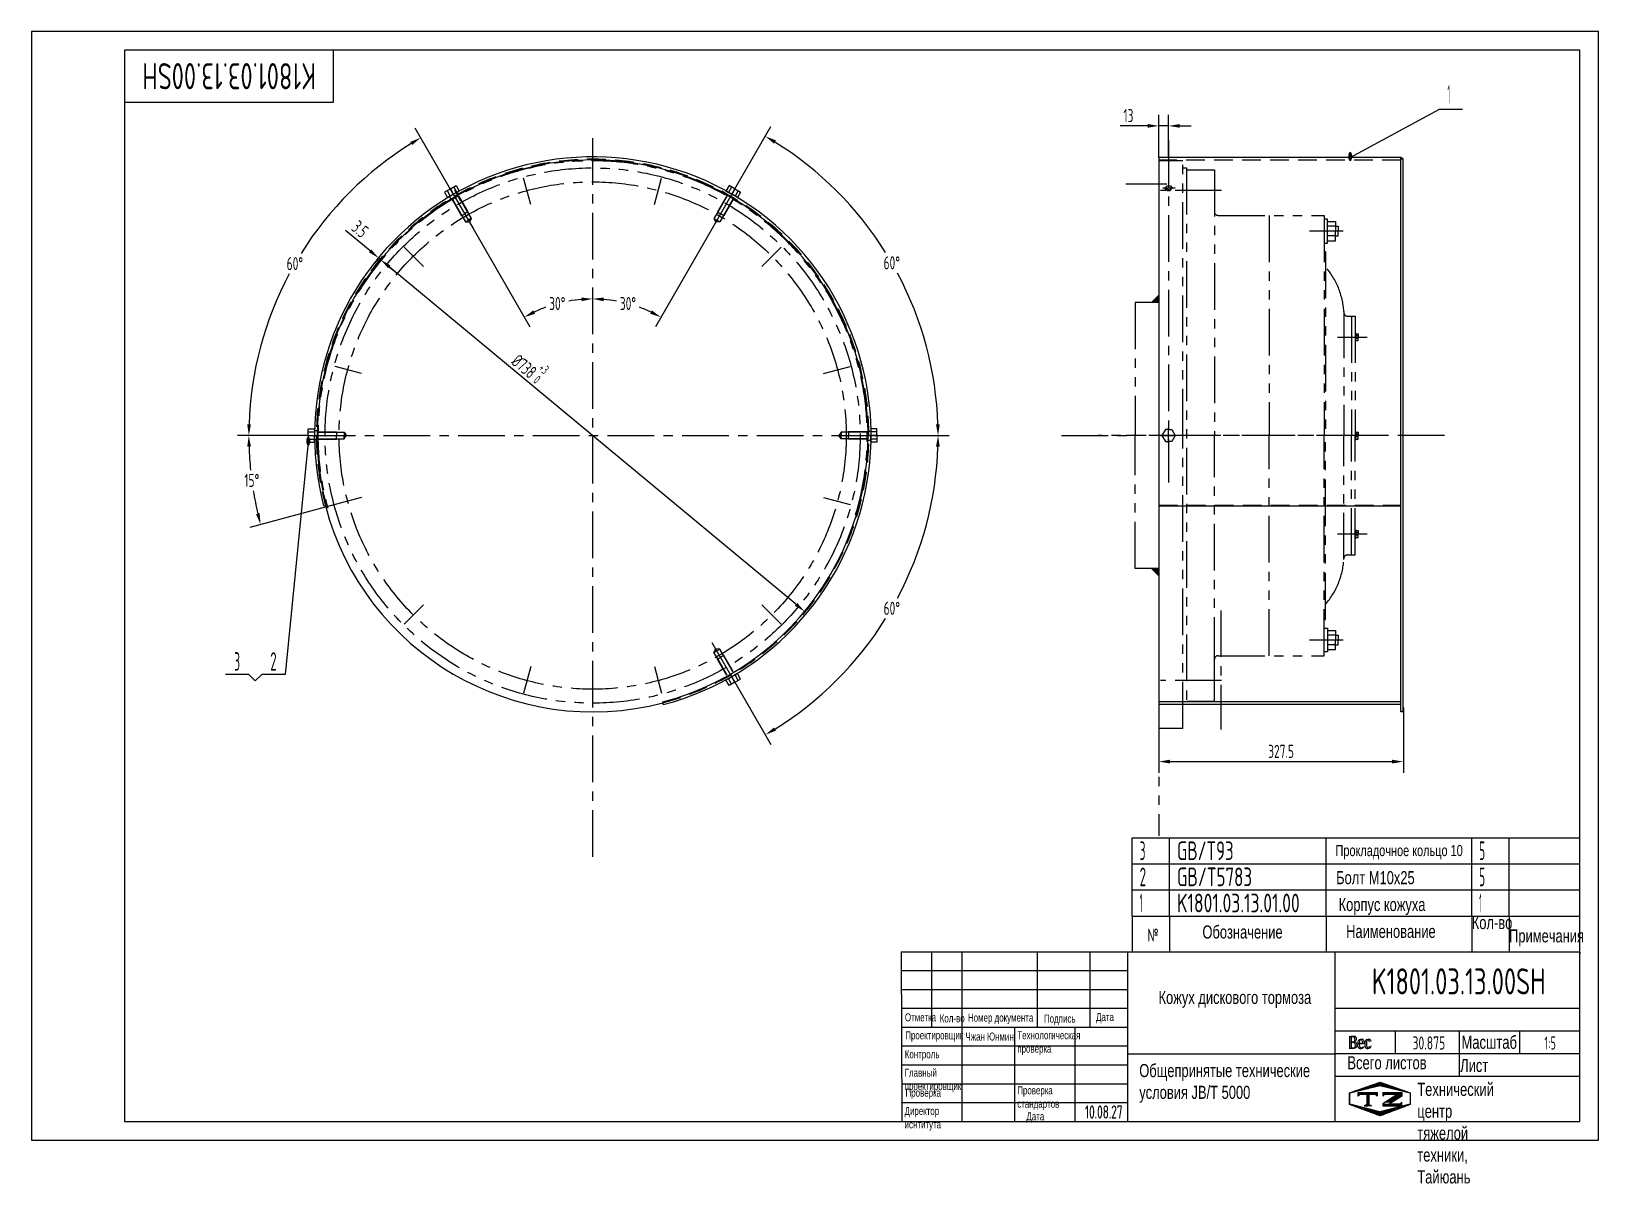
# Model space of a CAD drawing. Header units: millimetres. Extents: x 0 to 2100, y -58 to 1485.
import ezdxf
from ezdxf.enums import TextEntityAlignment as Align

# ---------------------------------------------------------------- set-up
doc = ezdxf.new("R2010")
doc.units = ezdxf.units.MM
doc.header["$LTSCALE"] = 50
for name, pattern in [('F', [0.75, 0.5, -0.25]), ('G', [2, 1.25, -0.25, 0.25, -0.25]), ('K', [2.5, 1.25, -0.25, 0.25, -0.25, 0.25, -0.25])]:
    doc.linetypes.add(name, pattern=pattern)
for name, color, linetype in [('01', 7, 'Continuous'), ('02', 1, 'Continuous'), ('04', 2, 'F'), ('05', 142, 'G'), ('07', 6, 'K'), ('08', 1, 'Continuous'), ('11', 3, 'Continuous'), ('THICK', 7, 'Continuous')]:
    doc.layers.add(name, color=color, linetype=linetype)
doc.styles.get("Standard").update_dxf_attribs({"font": 'isocp', "width": 0.707, "bigfont": 'intecad.shx'})
doc.dimstyles.new('INTE', dxfattribs={"dimscale": 5, "dimtxt": 3.5, "dimasz": 3, "dimexe": 3, "dimexo": 0, "dimgap": 1, "dimtad": 1, "dimdec": 1, "dimdsep": 46, "dimtxsty": 'Standard', "dimcen": 0, "dimclrd": 1, "dimclre": 1, "dimclrt": 3, "dimaunit": 1, "dimadec": 0, "dimazin": 0, "dimtfac": 1, "dimtmove": 0, "dimatfit": 0, "dimfxl": 1, "dimarcsym": 0})
doc.dimstyles.new('INTE$2', dxfattribs={"dimscale": 5, "dimtxt": 3.5, "dimasz": 3, "dimexe": 3, "dimexo": 0, "dimgap": 1, "dimtad": 1, "dimtih": 1, "dimtoh": 1, "dimdec": 1, "dimdsep": 46, "dimtxsty": 'Standard', "dimcen": 0, "dimclrd": 1, "dimclre": 1, "dimclrt": 3, "dimaunit": 1, "dimadec": 0, "dimazin": 0, "dimtfac": 1, "dimtmove": 0, "dimatfit": 0, "dimfxl": 1, "dimarcsym": 0})

# ---------------------------------------------------------------- blocks, each defined once
blk = doc.blocks.new('*D1')
at = {"layer": '08', "color": 1, "lineweight": -2}
blk.add_line((1024.5, 717.6), (479.6, 1169.6), dxfattribs=at)
at = {"layer": '08', "color": 1}
for points in [[(481.2, 1171.5), (478, 1167.7), (468.1, 1179.2)], [(1026.1, 719.5), (1022.9, 715.6), (1036.1, 708)]]:
    blk.add_solid(points, dxfattribs=at)
at = {"layer": 'Defpoints', "color": 0}
for p in [(468.1, 1179.2), (1036.1, 708)]:
    blk.add_point(p, dxfattribs=at)
at = {"layer": '08', "color": 3, "insert": (668.3, 1037.3), "char_height": 17.5, "attachment_point": 5, "rotation": 320.3209}
blk.add_mtext('%%c738{\\C3;\\H0.7x;\\S+3^  0;}', dxfattribs=at)
blk = doc.blocks.new('*D2')
at = {"layer": '08', "color": 1, "lineweight": -2}
for p, q in [((453.8, 1191), (420.9, 1218.4)), ((465.4, 1181.4), (455.8, 1169.9)), ((468.1, 1179.2), (458.5, 1167.7)), ((468.1, 1179.2), (465.4, 1181.4)), ((479.6, 1169.6), (491.2, 1160))]:
    blk.add_line(p, q, dxfattribs=at)
at = {"layer": '08', "color": 1}
for points in [[(455.4, 1192.9), (452.2, 1189.1), (465.4, 1181.4)], [(481.2, 1171.5), (478, 1167.7), (468.1, 1179.2)]]:
    blk.add_solid(points, dxfattribs=at)
at = {"layer": 'Defpoints', "color": 0}
for p in [(465.4, 1181.4), (465.4, 1181.4), (468.1, 1179.2)]:
    blk.add_point(p, dxfattribs=at)
at = {"layer": '08', "color": 3, "insert": (440.4, 1220.1), "char_height": 17.5, "attachment_point": 5, "rotation": 320.3209}
blk.add_mtext('3.5', dxfattribs=at)
blk = doc.blocks.new('*U6')
at = {"layer": '01'}
for p, q in [((-8.4, 0), (-8.4, 8.9)), ((-8.4, 8.9), (0, 8.9)), ((-8.4, 5), (0, 5)), ((0, 8.9), (0, 0)), ((0, -8.9), (0, 0)), ((-8.4, 0), (-8.4, -8.9)), ((-8.4, -5), (0, -5)), ((-8.4, -8.9), (0, -8.9))]:
    blk.add_line(p, q, dxfattribs=at)
at = {"layer": '05'}
blk.add_line((-9.5, 0), (1.1, 0), dxfattribs=at)
blk = doc.blocks.new('*U7')
at = {"layer": '01'}
for p, q in [((-8.4, 0), (-8.4, 8.9)), ((-8.4, 8.9), (0, 8.9)), ((-8.4, 5), (0, 5)), ((0, 8.9), (0, 0)), ((0, -8.9), (0, 0)), ((-8.4, 0), (-8.4, -8.9)), ((-8.4, -5), (0, -5)), ((-8.4, -8.9), (0, -8.9))]:
    blk.add_line(p, q, dxfattribs=at)
at = {"layer": '05'}
blk.add_line((-9.5, 0), (1.1, 0), dxfattribs=at)
blk = doc.blocks.new('*D8')
at = {"layer": '08', "color": 1, "lineweight": -2}
for p, q in [((564.8, 1267.8), (514.2, 1355.5)), ((372, 943.6), (276.4, 943.6))]:
    blk.add_line(p, q, dxfattribs=at)
for start, end in [(121.866, 148.0045), (151.9561, 178.134)]:
    blk.add_arc((752, 943.6), 460.6, start, end, dxfattribs=at)
at = {"layer": '08', "color": 1}
for points in [[(507.6, 1336.9), (510.2, 1332.7), (521.7, 1342.5)], [(294.2, 958.6), (289.2, 958.7), (291.4, 943.6)]]:
    blk.add_solid(points, dxfattribs=at)
at = {"layer": 'Defpoints', "color": 0}
for p in [(564.8, 1267.8), (399.2, 1239.7), (591.8, 1221.1), (372, 943.6), (1132, 943.6)]:
    blk.add_point(p, dxfattribs=at)
at = {"layer": '08', "color": 3, "insert": (353.1, 1173.9), "char_height": 17.5, "attachment_point": 5}
blk.add_mtext('60°', dxfattribs=at)
blk = doc.blocks.new('*D9')
at = {"layer": '08', "color": 1, "lineweight": -2}
for p, q in [((939.2, 1267.8), (991, 1357.4)), ((1132, 943.6), (1229.9, 943.6))]:
    blk.add_line(p, q, dxfattribs=at)
for start, end in [(31.9857, 58.1431), (1.8569, 28.0533)]:
    blk.add_arc((752, 943.6), 462.9, start, end, dxfattribs=at)
at = {"layer": '08', "color": 1}
for points in [[(995, 1334.6), (997.6, 1338.9), (983.5, 1344.5)], [(1217.1, 958.7), (1212.1, 958.6), (1214.9, 943.6)]]:
    blk.add_solid(points, dxfattribs=at)
at = {"layer": 'Defpoints', "color": 0}
for p in [(939.2, 1267.8), (912.2, 1221.1), (1187, 1101.9), (372, 943.6), (1132, 943.6)]:
    blk.add_point(p, dxfattribs=at)
at = {"layer": '08', "color": 3, "insert": (1152.9, 1175), "char_height": 17.5, "attachment_point": 5}
blk.add_mtext('60°', dxfattribs=at)
blk = doc.blocks.new('*D10')
at = {"layer": '08', "color": 1, "lineweight": -2}
for p, q in [((372, 943.6), (276.4, 943.6)), ((407.1, 851.2), (292.6, 820.5))]:
    blk.add_line(p, q, dxfattribs=at)
for start, end in [(181.866, 185.778), (189.2288, 193.134)]:
    blk.add_arc((752, 943.6), 460.6, start, end, dxfattribs=at)
at = {"layer": '08', "color": 1}
for points in [[(289.2, 928.6), (294.2, 928.7), (291.4, 943.6)], [(305.9, 839.6), (301.1, 838.3), (307.1, 824.4)]]:
    blk.add_solid(points, dxfattribs=at)
at = {"layer": 'Defpoints', "color": 0}
for p in [(372, 943.6), (1132, 943.6), (293.2, 903.5), (407.1, 851.2), (442.5, 860.7)]:
    blk.add_point(p, dxfattribs=at)
at = {"layer": '08', "color": 3, "insert": (295.4, 883.5), "char_height": 17.5, "attachment_point": 5}
blk.add_mtext('15°', dxfattribs=at)
blk = doc.blocks.new('*D11')
at = {"layer": '08', "color": 1, "lineweight": -2}
for p, q in [((1510.8, 828.5), (1510.8, 491.9)), ((1838.3, 579.2), (1838.3, 491.9)), ((1525.8, 506.9), (1823.3, 506.9))]:
    blk.add_line(p, q, dxfattribs=at)
at = {"layer": '08', "color": 1}
for points in [[(1525.8, 509.4), (1525.8, 504.4), (1510.8, 506.9)], [(1823.3, 509.4), (1823.3, 504.4), (1838.3, 506.9)]]:
    blk.add_solid(points, dxfattribs=at)
at = {"layer": 'Defpoints', "color": 0}
for p in [(1510.8, 828.5), (1838.3, 579.2), (1838.3, 506.9)]:
    blk.add_point(p, dxfattribs=at)
at = {"layer": '08', "color": 3, "insert": (1674.5, 520.6), "char_height": 17.5, "attachment_point": 5}
blk.add_mtext('327.5', dxfattribs=at)
blk = doc.blocks.new('*D12')
at = {"layer": '08', "color": 1, "lineweight": -2}
for p, q in [((1510.8, 1316.1), (1510.8, 1373.4)), ((1523.8, 1316.1), (1523.8, 1373.4)), ((1495.8, 1358.4), (1459.1, 1358.4)), ((1523.8, 1358.4), (1510.8, 1358.4)), ((1538.8, 1358.4), (1553.8, 1358.4))]:
    blk.add_line(p, q, dxfattribs=at)
at = {"layer": '08', "color": 1}
for points in [[(1495.8, 1360.9), (1495.8, 1355.9), (1510.8, 1358.4)], [(1538.8, 1360.9), (1538.8, 1355.9), (1523.8, 1358.4)]]:
    blk.add_solid(points, dxfattribs=at)
at = {"layer": 'Defpoints', "color": 0}
for p in [(1510.8, 1358.4), (1510.8, 1316.1), (1523.8, 1316.1)]:
    blk.add_point(p, dxfattribs=at)
at = {"layer": '08', "color": 3, "insert": (1470, 1372.2), "char_height": 17.5, "attachment_point": 5}
blk.add_mtext('13', dxfattribs=at)
blk = doc.blocks.new('*U13')
at = {"layer": '01'}
for p, q in [((0, 8.9), (-8, 4.3)), ((-8, 4.3), (-8, 0)), ((-8, -4.3), (-8, 0)), ((8, 4.3), (0, 8.9)), ((8, 0), (8, 4.3)), ((8, 0), (8, -4.3)), ((0, -8.9), (-8, -4.3)), ((8, -4.3), (0, -8.9))]:
    blk.add_line(p, q, dxfattribs=at)
at = {"layer": '05'}
for p, q in [((-9.7, 0), (10.5, 0)), ((0, 10.5), (0, -10.1))]:
    blk.add_line(p, q, dxfattribs=at)
blk = doc.blocks.new('W')
at = {"layer": '04', "color": 2, "linetype": 'F'}
for p, q in [((303.7, 849.3), (328.7, 849.3)), ((303.7, 839.3), (328.7, 839.3))]:
    blk.add_line(p, q, dxfattribs=at)
at = {"layer": '04'}
for p, q in [((303.7, 848.8), (328.7, 848.8)), ((328.7, 849.3), (328.7, 844.3)), ((328.7, 848.8), (338.7, 848.8)), ((328.7, 839.3), (328.7, 844.3)), ((338.7, 848.8), (341.6, 844.3)), ((338.7, 848.8), (338.7, 844.3)), ((338.7, 839.9), (338.7, 844.3)), ((338.7, 839.9), (341.6, 844.3)), ((303.7, 839.9), (328.7, 839.9)), ((328.7, 839.9), (338.7, 839.9))]:
    blk.add_line(p, q, dxfattribs=at)
blk = doc.blocks.new('*D15')
at = {"layer": '08', "color": 1, "lineweight": -2}
for p, q in [((1132, 943.6), (1229.9, 943.6)), ((939.2, 619.4), (991, 529.8))]:
    blk.add_line(p, q, dxfattribs=at)
for start, end in [(331.9467, 358.1431), (301.8569, 328.0143)]:
    blk.add_arc((752, 943.6), 462.9, start, end, dxfattribs=at)
at = {"layer": '08', "color": 1}
for points in [[(1212.1, 928.7), (1217.1, 928.6), (1214.9, 943.6)], [(997.6, 548.3), (995, 552.6), (983.5, 542.8)]]:
    blk.add_solid(points, dxfattribs=at)
at = {"layer": 'Defpoints', "color": 0}
for p in [(372, 943.6), (1132, 943.6), (912.2, 666.1), (1106.6, 646.1), (939.2, 619.4)]:
    blk.add_point(p, dxfattribs=at)
at = {"layer": '08', "color": 3, "insert": (1152.9, 712.2), "char_height": 17.5, "attachment_point": 5}
blk.add_mtext('60°', dxfattribs=at)
blk = doc.blocks.new('*D16')
at = {"layer": '08', "color": 1, "lineweight": -2}
blk.add_line((912.2, 1221.1), (836.1, 1089.1), dxfattribs=at)
for start, end in [(79.9766, 85.3035), (64.6965, 69.9044)]:
    blk.add_arc((752, 943.6), 183, start, end, dxfattribs=at)
at = {"layer": '08', "color": 1}
for points in [[(766.9, 1123.5), (767.1, 1128.5), (752, 1126.7)], [(831.4, 1111.3), (829.1, 1106.9), (843.6, 1102.1)]]:
    blk.add_solid(points, dxfattribs=at)
at = {"layer": 'Defpoints', "color": 0}
for p in [(752, 1341.8), (939.2, 1267.8), (912.2, 1221.1), (814.6, 1115.6), (752, 372.2)]:
    blk.add_point(p, dxfattribs=at)
at = {"layer": '08', "color": 3, "insert": (799.4, 1120.4), "char_height": 17.5, "attachment_point": 5}
blk.add_mtext('30°', dxfattribs=at)
blk = doc.blocks.new('*D17')
at = {"layer": '08', "color": 1, "lineweight": -2}
blk.add_line((591.8, 1221.1), (668, 1089.1), dxfattribs=at)
for start, end in [(110.0956, 115.3035), (94.6965, 100.0234)]:
    blk.add_arc((752, 943.6), 183, start, end, dxfattribs=at)
at = {"layer": '08', "color": 1}
for points in [[(736.9, 1128.5), (737.2, 1123.5), (752, 1126.7)], [(675, 1106.9), (672.6, 1111.3), (660.5, 1102.1)]]:
    blk.add_solid(points, dxfattribs=at)
at = {"layer": 'Defpoints', "color": 0}
for p in [(752, 1341.8), (564.8, 1267.8), (591.8, 1221.1), (720.3, 1123.9), (752, 372.2)]:
    blk.add_point(p, dxfattribs=at)
at = {"layer": '08', "color": 3, "insert": (704.7, 1120.4), "char_height": 17.5, "attachment_point": 5}
blk.add_mtext('30°', dxfattribs=at)
blk = doc.blocks.new('*U30', base_point=(251.96, 168.31))
at = {"layer": '01'}
for p, q in [((251.96, 168.31), (251.96, 182.31)), ((195.96, 168.31), (251.96, 168.31))]:
    blk.add_line(p, q, dxfattribs=at)
blk = doc.blocks.new('*U31')
at = {"layer": '04'}
blk.add_blockref('*U30', (0, 0), dxfattribs=at)
blk = doc.blocks.new('*U32')
at = {"layer": '01'}
for points in [[(415, 292), (25, 292)], [(25, 292), (25, 5)], [(415, 5), (415, 292)], [(25, 5), (415, 5)]]:
    blk.add_lwpolyline(points, dxfattribs=at)
at = {"layer": '02'}
for points in [[(420, 297), (0, 297)], [(0, 297), (0, 0)], [(420, 0), (420, 297)], [(0, 0), (420, 0)]]:
    blk.add_lwpolyline(points, dxfattribs=at)
blk = doc.blocks.new('*U35')
at = {"layer": '01'}
for p, q in [((0, -35), (0, 0)), ((600, -35), (600, 0))]:
    blk.add_line(p, q, dxfattribs=at)
at = {"layer": '02'}
for p, q in [((0, 0), (50, 0)), ((50, -35), (50, 0)), ((50, 0), (260, 0)), ((260, -35), (260, 0)), ((260, 0), (455, 0)), ((455, -35), (455, 0)), ((455, 0), (505, 0)), ((505, -35), (505, 0)), ((505, 0), (600, 0))]:
    blk.add_line(p, q, dxfattribs=at)
blk = doc.blocks.new('*U36')
at = {"layer": '01'}
for p, q in [((0, -35), (0, 0)), ((600, -35), (600, 0))]:
    blk.add_line(p, q, dxfattribs=at)
at = {"layer": '02'}
for p, q in [((0, 0), (50, 0)), ((50, -35), (50, 0)), ((50, 0), (260, 0)), ((260, -35), (260, 0)), ((260, 0), (455, 0)), ((455, -35), (455, 0)), ((455, 0), (505, 0)), ((505, -35), (505, 0)), ((505, 0), (600, 0))]:
    blk.add_line(p, q, dxfattribs=at)
blk = doc.blocks.new('*U37')
at = {"layer": '01'}
for p, q in [((0, -35), (0, 0)), ((0, 0), (50, 0)), ((50, 0), (260, 0)), ((260, 0), (455, 0)), ((455, 0), (505, 0)), ((505, 0), (600, 0)), ((600, -35), (600, 0))]:
    blk.add_line(p, q, dxfattribs=at)
at = {"layer": '02'}
for p, q in [((50, -35), (50, 0)), ((260, -35), (260, 0)), ((455, -35), (455, 0)), ((505, -35), (505, 0))]:
    blk.add_line(p, q, dxfattribs=at)
blk = doc.blocks.new('*X41')
at = {"color": 0}
for p, q in [((127.06, 7.8), (132.06, 7.8)), ((127.06, 7.5), (132.06, 7.5)), ((127.06, 7.2), (127.32, 7.2)), ((127.84, 5.4), (129.64, 5.4)), ((128.3, 5.7), (130.1, 5.7)), ((128.77, 6), (130.57, 6)), ((129.23, 6.3), (131.04, 6.3)), ((129.7, 6.6), (131.51, 6.6)), ((130.16, 6.9), (131.98, 6.9)), ((130.62, 7.2), (132.06, 7.2))]:
    blk.add_line(p, q, dxfattribs=at)
blk = doc.blocks.new('*X42')
at = {"color": 0}
for p, q in [((127.06, 4.8), (132.06, 4.8)), ((127.06, 4.5), (132.06, 4.5)), ((131.84, 5.1), (132.06, 5.1))]:
    blk.add_line(p, q, dxfattribs=at)
blk = doc.blocks.new('*X40')
at = {"color": 0}
for p, q in [((122.34, 4.5), (123.72, 4.5)), ((122.82, 4.8), (123.24, 4.8))]:
    blk.add_line(p, q, dxfattribs=at)
blk = doc.blocks.new('*X39')
at = {"color": 0}
for p, q in [((120.53, 7.8), (125.53, 7.8)), ((120.53, 7.5), (125.53, 7.5)), ((120.53, 7.2), (120.79, 7.2)), ((125.27, 7.2), (125.53, 7.2))]:
    blk.add_line(p, q, dxfattribs=at)
blk = doc.blocks.new('*X38')
at = {"color": 0}
for p, q in [((119.8, 8.4), (120.72, 8.4)), ((120.66, 8.7), (121.92, 8.7)), ((121.52, 9), (123.12, 9)), ((122.38, 9.3), (124.32, 9.3)), ((123.24, 9.6), (125.52, 9.6)), ((124.1, 9.9), (128.52, 9.9)), ((124.97, 10.2), (127.67, 10.2)), ((125.83, 10.5), (126.82, 10.5)), ((127.02, 9.6), (129.37, 9.6)), ((128.22, 9.3), (130.22, 9.3)), ((129.42, 9), (131.07, 9)), ((130.62, 8.7), (131.92, 8.7)), ((131.82, 8.4), (132.77, 8.4)), ((118.22, 7.8), (118.32, 7.8)), ((118.22, 7.5), (118.27, 7.5)), ((118.22, 7.2), (118.27, 7.2)), ((118.22, 6.9), (118.27, 6.9)), ((118.22, 6.6), (118.27, 6.6)), ((118.22, 6.3), (118.27, 6.3)), ((118.22, 6), (118.27, 6)), ((118.22, 5.7), (118.27, 5.7)), ((118.22, 5.4), (118.27, 5.4)), ((118.22, 5.1), (118.27, 5.1)), ((118.22, 4.8), (118.27, 4.8)), ((118.79, 4.5), (119.42, 4.5)), ((118.94, 8.1), (119.52, 8.1)), ((119.61, 4.2), (120.62, 4.2)), ((131.92, 4.2), (132.95, 4.2)), ((133.02, 8.1), (133.62, 8.1)), ((133.12, 4.5), (133.76, 4.5)), ((134.22, 7.8), (134.32, 7.8)), ((134.27, 7.5), (134.32, 7.5)), ((134.27, 7.2), (134.32, 7.2)), ((134.27, 6.9), (134.32, 6.9)), ((134.27, 6.6), (134.32, 6.6)), ((134.27, 6.3), (134.32, 6.3)), ((134.27, 6), (134.32, 6)), ((134.27, 5.7), (134.32, 5.7)), ((134.27, 5.4), (134.32, 5.4)), ((134.27, 5.1), (134.32, 5.1)), ((134.27, 4.8), (134.32, 4.8)), ((120.43, 3.9), (121.82, 3.9)), ((121.26, 3.6), (123.02, 3.6)), ((122.08, 3.3), (124.22, 3.3)), ((122.91, 3), (125.42, 3)), ((123.73, 2.7), (128.89, 2.7)), ((124.55, 2.4), (128.07, 2.4)), ((125.38, 2.1), (127.26, 2.1)), ((126.2, 1.8), (126.45, 1.8)), ((127.12, 3), (129.7, 3)), ((128.32, 3.3), (130.51, 3.3)), ((129.52, 3.6), (131.32, 3.6)), ((130.72, 3.9), (132.14, 3.9))]:
    blk.add_line(p, q, dxfattribs=at)

msp = doc.modelspace()

# ---------------------------------------------------------------- hatches: boundary and pattern name
at = {"layer": '01'}
msp.add_hatch(color=256, dxfattribs=at).paths.add_polyline_path([(1834.78, 1316.07), (1838.28, 1313.62), (1834.78, 1313.62)])
at = {"layer": '07', "linetype": 'K'}
for points in [[(1510.78, 1131.69), (1501.03, 1121.62), (1510.78, 1121.62)], [(1510.78, 755.54), (1501.03, 765.62), (1510.78, 765.62)]]:
    msp.add_hatch(color=6, dxfattribs=at).paths.add_polyline_path(points)

# ---------------------------------------------------------------- linework, layer by layer
msp.add_arc((752.31, 944.03), 372.85, 284.67404, 194.69321)
at = {"layer": '01'}
for p, q in [((1834.78, 1316.07), (1510.78, 1316.07)), ((1510.78, 1316.07), (1510.78, 583.34)), ((1834.78, 573.62), (1834.78, 1316.07)), ((1838.28, 1313.62), (1834.78, 1316.07)), ((1838.28, 573.62), (1838.28, 1313.62)), ((1519.15, 1275.54), (1521.86, 1278.15)), ((1519.35, 1274.1), (1519.15, 1275.54)), ((1521.75, 1273.05), (1519.15, 1275.54)), ((1521.75, 1271.77), (1519.35, 1274.1)), ((1521.75, 1273.05), (1521.75, 1271.77)), ((1521.75, 1273.05), (1525.81, 1273.05)), ((1521.75, 1271.77), (1525.81, 1271.77)), ((1521.86, 1278.15), (1526.11, 1278.15)), ((1525.81, 1273.05), (1528.06, 1275.54)), ((1525.81, 1271.77), (1528.26, 1274.5)), ((1525.81, 1271.77), (1525.81, 1273.05)), ((1526.11, 1278.15), (1528.17, 1275.66)), ((1528.26, 1274.5), (1528.26, 1275.54)), ((1112.34, 1038.33), (1108.96, 1037.45)), ((391.65, 849.46), (395.04, 850.34)), ((1510.78, 849.46), (1834.78, 849.46)), ((846.76, 583.34), (845.9, 586.73)), ((1834.78, 586.73), (1510.78, 586.73)), ((1834.78, 583.34), (1510.78, 583.34)), ((1475, 300), (2075, 300)), ((1475, 300), (1475, 252.17)), ((1525, 300), (1525, 252.17)), ((1735, 300), (1735, 252.17)), ((1930, 300), (1930, 252.17)), ((1980, 300), (1980, 252.17))]:
    msp.add_line(p, q, dxfattribs=at)
at = {"layer": '01', "color": 7, "linetype": 'Continuous'}
for p, q in [((1838.28, 1313.62), (1834.78, 1313.62)), ((1838.28, 573.62), (1834.78, 573.62))]:
    msp.add_line(p, q, dxfattribs=at)
at = {"layer": '01'}
for centre, radius, start, end in [((752.07, 943.62), 369.02, 284.73066, 194.64073), ((752.31, 944.03), 370.51, 194.69326, 284.67814)]:
    msp.add_arc(centre, radius, start, end, dxfattribs=at)
for p in [(2075, 251.13), (2075, 251.04), (2075, 250)]:
    msp.add_point(p, dxfattribs=at)
at = {"layer": '02'}
for p, q in [((1767.09, 1316.07), (1886.68, 1380.82)), ((1886.68, 1380.82), (1917.68, 1380.82)), ((371.06, 934.73), (339.9, 623.7)), ((291.22, 623.7), (260.22, 623.7)), ((300.06, 614.86), (291.22, 623.7)), ((308.9, 623.7), (300.06, 614.86)), ((339.9, 623.7), (308.9, 623.7))]:
    msp.add_line(p, q, dxfattribs=at)
at = {"layer": '04', "color": 2, "linetype": 'F'}
for p, q in [((1834.78, 1312.57), (1510.78, 1312.57)), ((562.35, 1260.17), (560.35, 1263.75)), ((572.81, 1266.06), (570.8, 1269.65)), ((383.11, 949.74), (379.5, 949.73)), ((1121.01, 949.6), (1125.13, 949.61)), ((383.1, 937.74), (379.51, 937.73)), ((1121.01, 937.6), (1125.11, 937.61)), ((1510.78, 850.34), (1834.78, 850.34))]:
    msp.add_line(p, q, dxfattribs=at)
msp.add_arc((752.07, 943.62), 370.06, 284.73053, 194.64086, dxfattribs=at)
at = {"layer": '05'}
for p, q in [((752.04, 1341.79), (752.04, 372.25)), ((669.09, 1253.18), (659.6, 1288.58)), ((834.98, 1253.18), (844.47, 1288.58)), ((564.84, 1267.84), (591.83, 1221.11)), ((566.96, 1272.52), (575.21, 1257.78)), ((939.23, 1267.84), (912.25, 1221.11)), ((1515.86, 1275.54), (1532.7, 1275.54)), ((525.42, 1170.23), (499.5, 1196.15)), ((978.65, 1170.23), (1004.57, 1196.15)), ((442.48, 1026.56), (407.07, 1036.05)), ((1061.6, 1026.56), (1097.01, 1036.05)), ((372.04, 943.62), (1132.04, 943.62)), ((375.19, 943.72), (392.08, 943.76)), ((1893.56, 943.62), (1466.78, 943.62)), ((442.48, 860.67), (407.07, 851.18)), ((1061.6, 860.67), (1097.01, 851.18)), ((525.42, 717), (499.5, 691.08)), ((978.65, 717), (1004.57, 691.08)), ((1593.78, 709.5), (1593.78, 550.11)), ((939.23, 619.39), (912.25, 666.13)), ((669.09, 634.05), (659.6, 598.65)), ((834.98, 634.05), (844.47, 598.65))]:
    msp.add_line(p, q, dxfattribs=at)
at = {"layer": '05', "color": 142, "linetype": 'G'}
msp.add_line((1523.78, 1338.62), (1523.78, 880.68), dxfattribs=at)
msp.add_circle((752.04, 943.62), 339.75, dxfattribs=at)
at = {"layer": '07', "color": 6, "linetype": 'K'}
for p, q in [((1510.78, 1311.62), (1510.78, 407.62)), ((1542.78, 1311.62), (1510.78, 1311.62)), ((1542.78, 943.62), (1542.78, 1311.62)), ((1542.78, 1302.12), (1547.88, 1302.12)), ((1547.88, 1302.12), (1547.88, 585.12)), ((1548.88, 1299.53), (1585.11, 1299.53)), ((1585.11, 1299.53), (1585.11, 943.62)), ((1466.64, 1280.62), (1521.29, 1280.62)), ((1594.87, 1271.79), (1512.92, 1271.79)), ((1590.11, 1238.51), (1732.01, 1238.51)), ((1658.56, 1238.51), (1658.56, 944.54)), ((1732.01, 1238.51), (1732.01, 943.62)), ((1736.48, 1233.46), (1732.01, 1233.46)), ((1736.48, 1201.51), (1736.48, 1233.46)), ((1736.48, 1230.38), (1747.42, 1230.38)), ((1747.42, 1223.93), (1736.48, 1223.93)), ((1747.42, 1230.38), (1747.42, 1217.49)), ((1747.42, 1223.93), (1750.92, 1223.93)), ((1750.92, 1223.93), (1750.92, 1217.49)), ((1757.52, 1217.49), (1712.64, 1217.49)), ((1732.01, 1201.51), (1736.48, 1201.51)), ((1747.42, 1211.04), (1736.48, 1211.04)), ((1736.48, 1204.59), (1747.42, 1204.59)), ((1747.42, 1204.59), (1747.42, 1217.49)), ((1747.42, 1211.04), (1750.92, 1211.04)), ((1750.92, 1211.04), (1750.92, 1217.49)), ((1732.01, 1190.01), (1733.97, 1190.01)), ((1733.97, 1190.01), (1733.97, 943.62)), ((1478.78, 1121.62), (1478.78, 943.62)), ((1510.78, 1121.62), (1478.78, 1121.62)), ((1501.03, 1121.62), (1510.78, 1131.69)), ((1758.56, 1109.73), (1758.56, 943.62)), ((1758.56, 1109.73), (1758.56, 1108.48)), ((1763.56, 1103.48), (1773.81, 1103.48)), ((1768.69, 1103.48), (1768.69, 943.62)), ((1773.81, 1103.48), (1773.81, 943.62)), ((1749.95, 1075.39), (1789.7, 1075.39)), ((1773.81, 1080.96), (1774.73, 1080.96)), ((1774.73, 1080.96), (1774.73, 1075.39)), ((1774.73, 1080.01), (1777.96, 1080.01)), ((1777.96, 1077.17), (1774.73, 1077.17)), ((1774.73, 1069.81), (1774.73, 1075.39)), ((1777.96, 1073.6), (1774.73, 1073.6)), ((1777.96, 1080.01), (1777.96, 1075.39)), ((1777.96, 1070.76), (1777.96, 1075.39)), ((1773.81, 1069.81), (1774.73, 1069.81)), ((1774.73, 1070.76), (1777.96, 1070.76)), ((1773.81, 949.19), (1774.73, 949.19)), ((1774.73, 949.19), (1774.73, 943.62)), ((1774.73, 948.24), (1777.96, 948.24)), ((1777.96, 945.4), (1774.73, 945.4)), ((1777.96, 948.24), (1777.96, 943.62)), ((1380.28, 943.62), (1478.78, 943.62)), ((1809.58, 943.62), (1429.53, 943.62)), ((1478.78, 765.62), (1478.78, 943.62)), ((1542.78, 551.23), (1542.78, 943.62)), ((1585.11, 637.98), (1585.11, 943.62)), ((1658.56, 648.72), (1658.56, 942.69)), ((1732.01, 648.72), (1732.01, 943.62)), ((1733.97, 697.22), (1733.97, 943.62)), ((1758.56, 777.5), (1758.56, 943.62)), ((1768.69, 783.75), (1768.69, 943.62)), ((1773.81, 783.75), (1773.81, 943.62)), ((1773.81, 938.04), (1774.73, 938.04)), ((1774.73, 938.04), (1774.73, 943.62)), ((1777.96, 941.83), (1774.73, 941.83)), ((1774.73, 938.99), (1777.96, 938.99)), ((1777.96, 938.99), (1777.96, 943.62)), ((1749.95, 811.85), (1789.7, 811.85)), ((1773.81, 817.42), (1774.73, 817.42)), ((1773.81, 806.27), (1774.73, 806.27)), ((1774.73, 817.42), (1774.73, 811.85)), ((1774.73, 816.47), (1777.96, 816.47)), ((1777.96, 813.63), (1774.73, 813.63)), ((1774.73, 806.27), (1774.73, 811.85)), ((1777.96, 810.06), (1774.73, 810.06)), ((1774.73, 807.22), (1777.96, 807.22)), ((1777.96, 816.47), (1777.96, 811.85)), ((1777.96, 807.22), (1777.96, 811.85)), ((1758.56, 777.5), (1758.56, 778.75)), ((1763.56, 783.75), (1773.81, 783.75)), ((1510.78, 765.62), (1478.78, 765.62)), ((1501.03, 765.62), (1510.78, 755.54)), ((1732.01, 697.22), (1733.97, 697.22)), ((1732.01, 685.72), (1736.48, 685.72)), ((1736.48, 685.72), (1736.48, 653.77)), ((1736.48, 682.64), (1747.42, 682.64)), ((1747.42, 676.19), (1736.48, 676.19)), ((1747.42, 682.64), (1747.42, 669.74)), ((1747.42, 676.19), (1750.92, 676.19)), ((1750.92, 676.19), (1750.92, 669.74)), ((1757.52, 669.74), (1712.64, 669.74)), ((1736.48, 653.77), (1732.01, 653.77)), ((1747.42, 663.3), (1736.48, 663.3)), ((1736.48, 656.85), (1747.42, 656.85)), ((1747.42, 656.85), (1747.42, 669.74)), ((1747.42, 663.3), (1750.92, 663.3)), ((1750.92, 663.3), (1750.92, 669.74)), ((1585.11, 587.7), (1585.11, 643.72)), ((1590.11, 648.72), (1732.01, 648.72)), ((1594.87, 615.44), (1512.92, 615.44)), ((1548.88, 587.7), (1585.11, 587.7)), ((1542.78, 551.23), (1510.78, 551.23))]:
    msp.add_line(p, q, dxfattribs=at)
msp.add_circle((752.04, 943.62), 358.5, dxfattribs=at)
for centre, radius, start, end in [((752.04, 943.62), 368, 343.19038, 196.80962), ((1548.88, 1300.53), 1, 180, 270), ((1590.11, 1243.51), 5, 180, 270), ((1658.98, 1103.74), 99.76, 3.44152, 41.26299), ((1763.56, 1108.48), 5, 180, 270), ((1658.98, 783.49), 99.76, 318.73701, 356.55848), ((1763.56, 778.75), 5, 90, 180), ((1590.11, 643.72), 5, 90, 180)]:
    msp.add_arc(centre, radius, start, end, dxfattribs=at)
at = {"layer": 'THICK'}
for p, q in [((1165.65, 252.17), (1166.34, 25)), ((1165.65, 252.17), (2075, 252.17)), ((1206.71, 252.06), (1206.71, 252.17)), ((1206.72, 151.2), (1206.72, 252.17)), ((1247.11, 25), (1247.11, 252.17)), ((1348.07, 151.2), (1348.07, 252.17)), ((1418.74, 151.2), (1418.74, 252.17)), ((1469.23, 25), (1469.23, 252.17)), ((1746.87, 25), (1746.87, 252.17)), ((2075, 25), (2075, 252.17)), ((1166.34, 176.44), (1469.23, 176.44)), ((1746.87, 176.44), (2075, 176.44)), ((1166.34, 151.2), (1469.23, 151.2)), ((1317.78, 25), (1317.78, 151.2)), ((1398.55, 25), (1398.55, 151.2)), ((1746.87, 146.15), (2075, 146.15)), ((1827.64, 115.87), (1827.64, 146.15)), ((1913.46, 85.58), (1913.46, 146.15)), ((1994.23, 115.87), (1994.23, 146.15)), ((1469.23, 115.43), (1746.87, 115.43)), ((1746.87, 115.87), (2075, 115.87)), ((1746.87, 85.58), (2075, 85.58)), ((1166.34, 25), (2075, 25))]:
    msp.add_line(p, q, dxfattribs=at)
at = {"layer": 'THICK', "color": 3}
for p, q in [((1166.34, 226.92), (1469.23, 226.92)), ((1166.34, 201.68), (1469.23, 201.68)), ((1166.34, 125.96), (1469.23, 125.96)), ((1166.34, 100.72), (1469.23, 100.72)), ((1166.34, 75.48), (1469.23, 75.48)), ((1766.32, 63.4), (1807.23, 77.65)), ((1766.32, 47.53), (1766.32, 63.4)), ((1766.58, 63.08), (1806.97, 73.17)), ((1766.58, 47.93), (1766.58, 63.08)), ((1777.99, 58.82), (1777.99, 63.87)), ((1777.99, 63.87), (1803.23, 63.87)), ((1803.23, 63.87), (1803.23, 58.82)), ((1806.97, 73.17), (1847.35, 63.08)), ((1807.23, 77.65), (1847.62, 63.4)), ((1810.96, 63.87), (1810.96, 58.82)), ((1810.96, 63.87), (1836.2, 63.87)), ((1836.2, 63.87), (1836.2, 58.82)), ((1847.35, 63.08), (1847.35, 47.93)), ((1847.62, 63.4), (1847.62, 47.53)), ((1166.34, 50.24), (1469.23, 50.24)), ((1807.23, 32.63), (1766.32, 47.53)), ((1806.97, 37.83), (1766.58, 47.93)), ((1780.51, 61.34), (1777.99, 58.82)), ((1800.7, 61.34), (1780.51, 61.34)), ((1790.61, 48.68), (1785.72, 45.6)), ((1785.72, 45.6), (1790.61, 45.6)), ((1789.5, 61.37), (1789.5, 47.52)), ((1790.61, 61.37), (1790.61, 47.52)), ((1790.61, 48.68), (1795.5, 45.6)), ((1795.5, 45.6), (1790.61, 45.6)), ((1791.87, 61.37), (1791.87, 47.52)), ((1803.23, 58.82), (1800.7, 61.34)), ((1847.35, 47.93), (1806.97, 37.83)), ((1847.62, 47.53), (1807.23, 32.63)), ((1810.96, 58.82), (1813.48, 61.34)), ((1830.83, 61.34), (1810.96, 48.48)), ((1810.96, 48.48), (1810.96, 45.6)), ((1810.96, 45.6), (1836.2, 45.6)), ((1813.48, 61.34), (1830.83, 61.34)), ((1823.27, 50.59), (1819.41, 48.12)), ((1833.67, 48.12), (1819.41, 48.12)), ((1836.2, 58.87), (1823.27, 50.59)), ((1836.2, 50.65), (1833.67, 48.12)), ((1836.2, 45.6), (1836.2, 50.65))]:
    msp.add_line(p, q, dxfattribs=at)
for p in [(1166.34, 50.24), (1166.34, 25)]:
    msp.add_point(p, dxfattribs=at)

# ---------------------------------------------------------------- block references
at = {"layer": '01', "xscale": 5, "yscale": 5, "zscale": 5}
msp.add_blockref('*U32', (0, 0), dxfattribs=at)
at = {"layer": '01', "xscale": 5, "yscale": 5}
msp.add_blockref('*U31', (405, 1390), dxfattribs=at)
at = {"layer": '01'}
for name, p, rotation in [('*U6', (565.55, 1266.74), 298.796269060903), ('*U13', (1523.78, 943.62), 90), ('*U6', (938.53, 620.49), 118.796269060903)]:
    msp.add_blockref(name, p, dxfattribs=dict(at, rotation=rotation))
at = {"layer": '01', "xscale": -1, "rotation": 61.203730939097}
msp.add_blockref('*U6', (938.53, 1266.74), dxfattribs=at)
at = {"layer": '01'}
for name, p in [('*U7', (379.46, 943.62)), ('*U37', (1475, 405)), ('*U36', (1475, 370)), ('*U35', (1475, 335))]:
    msp.add_blockref(name, p, dxfattribs=at)
at = {"layer": '01', "xscale": -1}
msp.add_blockref('*U7', (1124.62, 943.62), dxfattribs=at)
at = {"layer": '04'}
for p, rotation in [((-314.99, 1103.13), 299.9999999999973), ((1819.06, 784.1), 119.9999999999973)]:
    msp.add_blockref('W', p, dxfattribs=dict(at, rotation=rotation))
at = {"layer": '04', "xscale": -1, "rotation": 60.00000000000266}
msp.add_blockref('W', (1819.06, 1103.13), dxfattribs=at)
at = {"layer": '04'}
msp.add_blockref('W', (80.38, 99.3), dxfattribs=at)
at = {"layer": '04', "xscale": -1}
msp.add_blockref('W', (1423.69, 99.3), dxfattribs=at)
at = {"layer": 'THICK', "color": 3, "xscale": 5.048121851166702, "yscale": 5.048121851166798, "zscale": 5.048121851166766}
for name in ['*X38', '*X39', '*X41', '*X40', '*X42']:
    msp.add_blockref(name, (1169.53, 23.77), dxfattribs=at)

# ---------------------------------------------------------------- texts
at = {"layer": '01', "attachment_point": 1}
for s, insert, char_height in [('{\\fArial|b0|i0|c204|p34;\\W0.7;\\C3;Прокладочное кольцо 10}', (1747.41, 395.29), 15), ('{\\fArial|b0|i0|c204|p34;\\C3;Болт М10х25}', (1748.25, 360.16), 17.5), ('{\\fArial|b0|i0|c204|p34;\\C3;Корпус кожуха}', (1751.6, 324.2), 17.5), ('{\\fArial|b0|i0|c204|p34;Кол-во}', (1930, 300), 17.5), ('{\\Fisocp,intecad|c204;№}', (1495.43, 283.22), 17.5), ('{\\fArial|b0|i0|c204|p34;Обозначение}', (1569.1, 287.4), 17.5), ('{\\fArial|b0|i0|c204|p34;Наименование}', (1761.64, 288.23), 17.5), ('{\\fArial|b0|i0|c204|p34;Примечания}', (1980, 282.2), 17.5), ('{\\fArial|b0|i0|c204|p34;\\C3;Кожух дискового тормоза}', (1510.31, 199.8), 17.5), ('{\\fArial|b0|i0|c204|p34;Отметка}', (1170.46, 169.72), 10.7639), ('{\\fArial|b0|i0|c204|p34;Кол-во}', (1217.14, 168.48), 10.7639), ('{\\fArial|b0|i0|c204|p34;Номер документа}', (1254.95, 169.31), 10.7639), ('{\\fArial|b0|i0|c204|p34;Подпись}', (1356.77, 168.07), 10.7639), ('{\\fArial|b0|i0|c204|p34;Дата}', (1426.58, 170.13), 10.7639), ('{\\fArial|b0|i0|c204|p34;Проектировщик}', (1170.93, 145.67), 10.7639), ('{\\fArial|b0|i0|c204|p34;\\C3;Чжан Юнмин}', (1251.65, 144.02), 10.7639), ('{\\fArial|b0|i0|c204|p34;Технологическая\\Pпроверка}', (1321.09, 145.76), 10.7639), ('{\\fArial|b0|i0|c204|p34;Вес}', (1766.26, 139.89), 17.581), ('{\\fArial|b0|i0|c204|p34;Контроль}', (1170.32, 120.32), 10.7639), ('{\\fArial|b0|i0|c204|p34;Главный\\Pпроектировщик}', (1170.22, 95.55), 10.7639), ('{\\fArial|b0|i0|c204|p34;Общепринятые технические\\Pусловия \\fArial|b0|i0|c0|p34;JB/T 5000}', (1484.49, 101.79), 17.5), ('{\\fArial|b0|i0|c204|p34;Проверка}', (1171.27, 68.78), 10.7639), ('{\\fArial|b0|i0|c204|p34;Проверка\\Pстандартов}', (1320.99, 71.97), 10.7639), ('{\\fArial|b0|i0|c204|p34;Директор\\Pиснтитута}', (1170.05, 44.32), 10.7639), ('{\\fArial|b0|i0|c204|p34;Дата}', (1333.22, 37.13), 10.7639)]:
    msp.add_mtext(s, dxfattribs=dict(at, insert=insert, char_height=char_height))
at = {"layer": '01', "insert": (1856.99, 76.66), "char_height": 17.581, "width": 0.8262, "attachment_point": 1}
msp.add_mtext('{\\fArial|b0|i0|c204|p34;Технический центр\\Pтяжелой техники, Тайюань}', dxfattribs=at)
at = {"layer": '02', "width": 0.605172}
for p, p2 in [((1764.09, 1311.07), (1770.09, 1311.07)), ((368.06, 929.73), (374.06, 929.73))]:
    msp.add_text('●', height=10, dxfattribs=at).set_placement(p, p2, align=Align.FIT)
at = {"layer": '05', "char_height": 17.588, "attachment_point": 1}
for s, insert in [('{\\fArial|b0|i0|c204|p34;\\C250;Вес}', (1764.14, 139.37)), ('{\\fArial|b0|i0|c204|p34;\\C0;Масштаб}', (1916.24, 139.8)), ('{\\fArial|b0|i0|c204|p34;\\C0;Всего листов}', (1763.36, 112.31)), ('{\\fArial|b0|i0|c204|p34;\\C0;Лист}', (1914.37, 108.74))]:
    msp.add_mtext(s, dxfattribs=dict(at, insert=insert))
at = {"layer": '11', "width": 0.695901}
msp.add_text('K1801.03.13.00SH', height=35, rotation=180, dxfattribs=at).set_placement((381.36, 1442.5), (148.64, 1442.5), align=Align.FIT)
at = {"layer": '11'}
for s, height, width, p, p2 in [('1', 24.75, 0.404, (1897.56, 1388.62), (1901.06, 1388.62)), ('3', 24.75, 0.527686, (271.86, 628.7), (279.58, 628.7)), ('2', 24.75, 0.562593, (320.15, 628.7), (328.64, 628.7)), ('3', 25, 0.527686, (1485, 375), (1492.8, 375)), ('GB/T93', 25, 0.691199, (1535, 375), (1610.94, 375)), ('5', 25, 0.527686, (1940, 375), (1947.8, 375)), ('2', 25, 0.562593, (1485, 340), (1493.58, 340)), ('GB/T5783', 25, 0.695009, (1535, 340), (1635.63, 340)), ('5', 25, 0.527686, (1940, 340), (1947.8, 340)), ('1', 25, 0.404, (1485, 305), (1488.54, 305)), ('K1801.03.13.01.00', 25, 0.695785, (1535, 305), (1699.48, 305)), ('1', 25, 0.404, (1940, 305), (1943.54, 305)), ('K1801.03.13.00SH', 35, 0.695901, (1796.14, 195), (2028.86, 195)), ('30.875', 17.5, 0.678271, (1850.59, 121.25), (1894.41, 121.25)), ('1:5', 17.5, 0.630783, (2027.32, 121.25), (2042.68, 121.25)), ('10.08.27', 17.588, 0.642055, (1411.68, 28.77), (1461.93, 28.77)), ('10.08.27', 17.581, 0.642055, (1411.95, 28.77), (1462.18, 28.77))]:
    msp.add_text(s, height=height, dxfattribs=dict(at, width=width)).set_placement(p, p2, align=Align.FIT)

# ---------------------------------------------------------------- dimensions: what is measured, and where the dimension line sits
at = {"layer": '08'}
for base, p1, p2, picture, middle in [((1510.78, 1358.44), (1523.78, 1316.07), (1510.78, 1316.07), '*D12', (1469.95, 1372.19)), ((1838.28, 506.87), (1510.78, 828.46), (1838.28, 579.17), '*D11', (1674.53, 520.62))]:
    dim = msp.add_linear_dim(base=base, p1=p1, p2=p2, dimstyle='INTE', dxfattribs=at)
    dim.commit()
    dim.dimension.update_dxf_attribs({"geometry": picture, "text_midpoint": middle})
for base, line1, line2, picture, middle in [((399.19, 1239.69), ((564.84, 1267.84), (591.83, 1221.11)), ((372.04, 943.62), (1132.04, 943.62)), '*D8', (353.14, 1173.92)), ((1186.98, 1101.92), ((372.04, 943.62), (1132.04, 943.62)), ((939.23, 1267.84), (912.25, 1221.11)), '*D9', (1152.88, 1175.04)), ((720.25, 1123.88), ((752.04, 1341.79), (752.04, 372.25)), ((564.84, 1267.84), (591.83, 1221.11)), '*D17', (704.66, 1120.42)), ((814.64, 1115.62), ((752.04, 1341.79), (752.04, 372.25)), ((939.23, 1267.84), (912.25, 1221.11)), '*D16', (799.41, 1120.42)), ((293.19, 903.47), ((372.04, 943.62), (1132.04, 943.62)), ((442.48, 860.67), (407.07, 851.18)), '*D10', (295.37, 883.49)), ((1106.6, 646.1), ((372.04, 943.62), (1132.04, 943.62)), ((939.23, 619.39), (912.25, 666.13)), '*D15', (1152.88, 712.19))]:
    dim = msp.add_angular_dim_2l(base=base, line1=line1, line2=line2, dimstyle='INTE$2', dxfattribs=at)
    dim.commit()
    dim.dimension.update_dxf_attribs({"geometry": picture, "text_midpoint": middle})
dim = msp.add_aligned_dim(p1=(468.07, 1179.2), p2=(465.37, 1181.43), distance=0, dimstyle='INTE', dxfattribs=at)
dim.commit()
dim.dimension.update_dxf_attribs({"geometry": '*D2', "text_midpoint": (440.35, 1220.06)})
dim = msp.add_diameter_dim_2p(p1=(1036.06, 708), p2=(468.07, 1179.2), text='%%c738{\\C3;\\H0.7x;\\S+3^  0;}', dimstyle='INTE', dxfattribs=at)
dim.commit()
dim.dimension.update_dxf_attribs({"geometry": '*D1', "text_midpoint": (656.44, 1022.92), "dimtype": 163})

doc.saveas('drawing.dxf')
